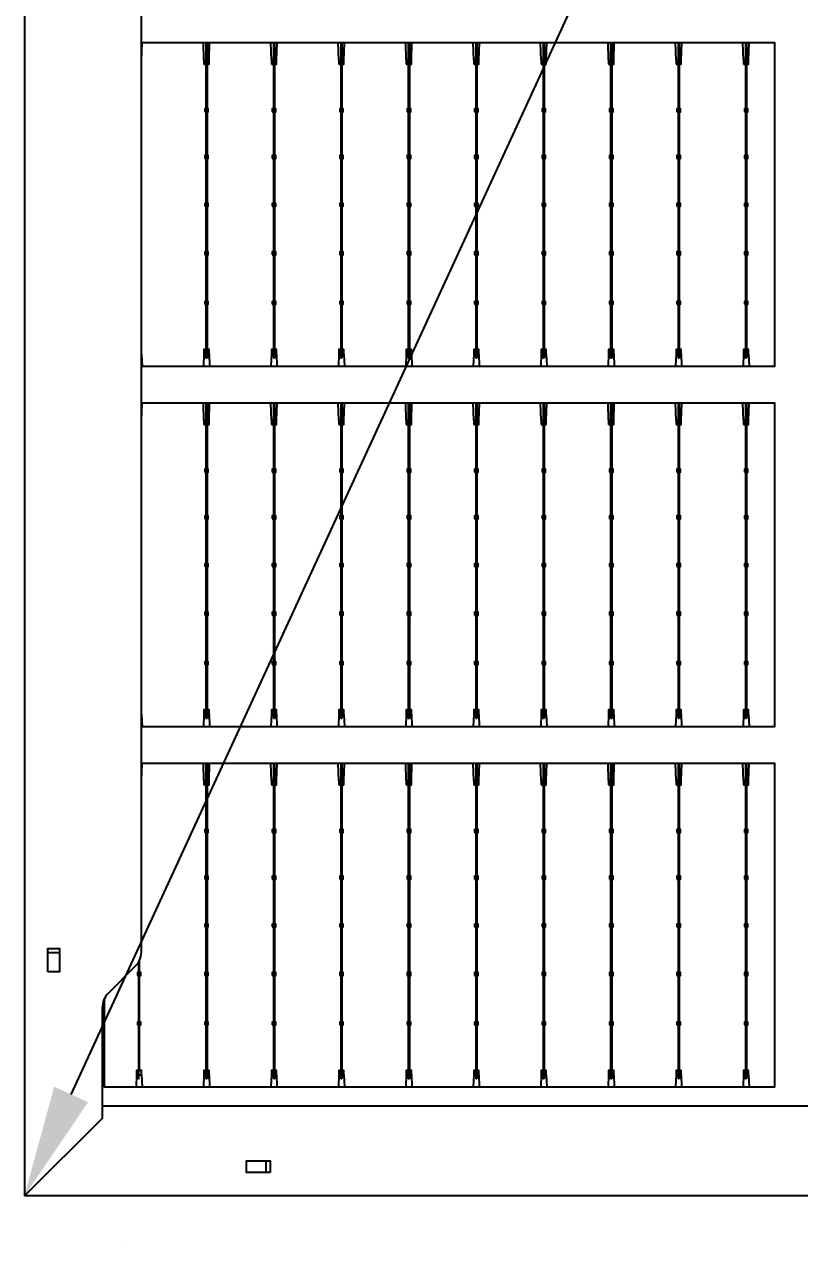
# Model space of a CAD drawing. Header units: millimetres. Extents: x 10297564 to 11610295, y -9287743 to -8409454.
# Drawn here: x 10423427 to 10426200, y -9107772 to -9103410 of the extents above; entities that cross this region are included whole.
import ezdxf

# ---------------------------------------------------------------- set-up
doc = ezdxf.new("R2010")
doc.units = ezdxf.units.MM
doc.header["$LTSCALE"] = 100
doc.layers.add('E1', color=1, linetype='Continuous')
doc.layers.add('Outline', color=5, linetype='Continuous', lineweight=25)
doc.styles.add('HL-S1', font='DotumChe.ttf')
doc.styles.add('MG', font='malgun.ttf')
doc.dimstyles.new('HL-100', dxfattribs={"dimscale": 100, "dimtxt": 3, "dimasz": 4, "dimexe": 2, "dimexo": 2, "dimgap": 1, "dimtad": 1, "dimdec": 0, "dimzin": 0, "dimlunit": 6, "dimtxsty": 'HL-S1', "dimblk": 'DOTSMALL', "dimcen": 4, "dimdle": 2, "dimclrd": 256, "dimclre": 256, "dimclrt": 4, "dimazin": 0, "dimtfac": 1, "dimtdec": 0, "dimtix": 1, "dimtmove": 2, "dimatfit": 3, "dimldrblk": 'DOTSMALL', "dimfxl": 1.5, "dimtolj": 1, "dimtzin": 0, "dimlwd": -1, "dimlwe": -1, "dimarcsym": 0})

# ---------------------------------------------------------------- blocks, each defined once
blk = doc.blocks.new('*D75')
at = {"layer": 'defpoints', "color": 0, "transparency": 16777216}
for p in [(10439230.2, -9073249.8), (10439230.2, -9073249.8), (10423426.7, -9107604.7)]:
    blk.add_point(p, dxfattribs=at)
at = {"layer": 'E1', "color": 1, "transparency": 16777216}
for p, q in [((10439593.6, -9073417), (10439593.6, -9073417)), ((10423593.8, -9107241.3), (10439063, -9073613.2)), ((10423790.1, -9107771.8), (10423790.1, -9107771.8))]:
    blk.add_line(p, q, dxfattribs=at)
for points in [[(10439002.4, -9073585.4), (10439123.6, -9073641.1), (10439230.2, -9073249.8)], [(10423533.3, -9107213.4), (10423654.4, -9107269.1), (10423426.7, -9107604.7)]]:
    blk.add_solid(points, dxfattribs=at)
at = {"layer": 'E1', "color": 7, "transparency": 16777216, "insert": (10430911.1, -9090235.3), "char_height": 500, "attachment_point": 5, "rotation": 65.2972, "style": 'MG'}
blk.add_mtext('\\A1;2711.1', dxfattribs=at)
blk = doc.blocks.new('_DotSmall')
at = {"color": 0, "linetype": 'ByBlock', "const_width": 0.5}
blk.add_lwpolyline([(-0.0625, 0, 1), (0.0625, 0, 1)], format="xyb", close=True, dxfattribs=at)

msp = doc.modelspace()

# ---------------------------------------------------------------- hatches: boundary and pattern name
at = {"true_color": 0x939598}
h = msp.add_hatch(color=252, dxfattribs=at)
h.dxf.hatch_style = 1
h.paths.add_polyline_path([(10424080.1, -9103475.9), (10424076.1, -9103475.9), (10424076.1, -9104604.4), (10424080.1, -9104604.4)])
h = msp.add_hatch(color=252, dxfattribs=at)
h.dxf.hatch_style = 1
h.paths.add_polyline_path([(10424321.4, -9103475.9), (10424317.4, -9103475.9), (10424317.4, -9104604.4), (10424321.4, -9104604.4)])
h = msp.add_hatch(color=252, dxfattribs=at)
h.dxf.hatch_style = 1
h.paths.add_polyline_path([(10424562.7, -9103475.9), (10424558.7, -9103475.9), (10424558.7, -9104604.4), (10424562.7, -9104604.4)])
h = msp.add_hatch(color=252, dxfattribs=at)
h.dxf.hatch_style = 1
h.paths.add_polyline_path([(10424804.1, -9103475.9), (10424800, -9103475.9), (10424800, -9104604.4), (10424804.1, -9104604.4)])
h = msp.add_hatch(color=252, dxfattribs=at)
h.dxf.hatch_style = 1
h.paths.add_polyline_path([(10425045.4, -9103475.9), (10425041.3, -9103475.9), (10425041.3, -9104604.4), (10425045.4, -9104604.4)])
h = msp.add_hatch(color=252, dxfattribs=at)
h.dxf.hatch_style = 1
h.paths.add_polyline_path([(10425286.7, -9103475.9), (10425282.6, -9103475.9), (10425282.6, -9104604.4), (10425286.7, -9104604.4)])
h = msp.add_hatch(color=252, dxfattribs=at)
h.dxf.hatch_style = 1
h.paths.add_polyline_path([(10425528, -9103475.9), (10425523.9, -9103475.9), (10425523.9, -9104604.4), (10425528, -9104604.4)])
h = msp.add_hatch(color=252, dxfattribs=at)
h.dxf.hatch_style = 1
h.paths.add_polyline_path([(10425769.3, -9103475.9), (10425765.2, -9103475.9), (10425765.2, -9104604.4), (10425769.3, -9104604.4)])
h = msp.add_hatch(color=252, dxfattribs=at)
h.dxf.hatch_style = 1
h.paths.add_polyline_path([(10426010.6, -9103475.9), (10426006.5, -9103475.9), (10426006.5, -9104604.4), (10426010.6, -9104604.4)])
h = msp.add_hatch(color=252, dxfattribs=at)
h.dxf.hatch_style = 1
h.paths.add_polyline_path([(10424080.1, -9104766.1), (10424076.1, -9104766.1), (10424076.1, -9105894.6), (10424080.1, -9105894.6)])
h = msp.add_hatch(color=252, dxfattribs=at)
h.dxf.hatch_style = 1
h.paths.add_polyline_path([(10424321.4, -9104766.1), (10424317.4, -9104766.1), (10424317.4, -9105894.6), (10424321.4, -9105894.6)])
h = msp.add_hatch(color=252, dxfattribs=at)
h.dxf.hatch_style = 1
h.paths.add_polyline_path([(10424562.7, -9104766.1), (10424558.7, -9104766.1), (10424558.7, -9105894.6), (10424562.7, -9105894.6)])
h = msp.add_hatch(color=252, dxfattribs=at)
h.dxf.hatch_style = 1
h.paths.add_polyline_path([(10424804.1, -9104766.1), (10424800, -9104766.1), (10424800, -9105894.6), (10424804.1, -9105894.6)])
h = msp.add_hatch(color=252, dxfattribs=at)
h.dxf.hatch_style = 1
h.paths.add_polyline_path([(10425045.4, -9104766.1), (10425041.3, -9104766.1), (10425041.3, -9105894.6), (10425045.4, -9105894.6)])
h = msp.add_hatch(color=252, dxfattribs=at)
h.dxf.hatch_style = 1
h.paths.add_polyline_path([(10425286.7, -9104766.1), (10425282.6, -9104766.1), (10425282.6, -9105894.6), (10425286.7, -9105894.6)])
h = msp.add_hatch(color=252, dxfattribs=at)
h.dxf.hatch_style = 1
h.paths.add_polyline_path([(10425528, -9104766.1), (10425523.9, -9104766.1), (10425523.9, -9105894.6), (10425528, -9105894.6)])
h = msp.add_hatch(color=252, dxfattribs=at)
h.dxf.hatch_style = 1
h.paths.add_polyline_path([(10425769.3, -9104766.1), (10425765.2, -9104766.1), (10425765.2, -9105894.6), (10425769.3, -9105894.6)])
h = msp.add_hatch(color=252, dxfattribs=at)
h.dxf.hatch_style = 1
h.paths.add_polyline_path([(10426010.6, -9104766.1), (10426006.5, -9104766.1), (10426006.5, -9105894.6), (10426010.6, -9105894.6)])
h = msp.add_hatch(color=252, dxfattribs=at)
h.dxf.hatch_style = 1
h.paths.add_polyline_path([(10424080.1, -9106056.4), (10424076.1, -9106056.4), (10424076.1, -9107184.9), (10424080.1, -9107184.9)])
h = msp.add_hatch(color=252, dxfattribs=at)
h.dxf.hatch_style = 1
h.paths.add_polyline_path([(10424321.4, -9106056.4), (10424317.4, -9106056.4), (10424317.4, -9107184.9), (10424321.4, -9107184.9)])
h = msp.add_hatch(color=252, dxfattribs=at)
h.dxf.hatch_style = 1
h.paths.add_polyline_path([(10424562.7, -9106056.4), (10424558.7, -9106056.4), (10424558.7, -9107184.9), (10424562.7, -9107184.9)])
h = msp.add_hatch(color=252, dxfattribs=at)
h.dxf.hatch_style = 1
h.paths.add_polyline_path([(10424804.1, -9106056.4), (10424800, -9106056.4), (10424800, -9107184.9), (10424804.1, -9107184.9)])
h = msp.add_hatch(color=252, dxfattribs=at)
h.dxf.hatch_style = 1
h.paths.add_polyline_path([(10425045.4, -9106056.4), (10425041.3, -9106056.4), (10425041.3, -9107184.9), (10425045.4, -9107184.9)])
h = msp.add_hatch(color=252, dxfattribs=at)
h.dxf.hatch_style = 1
h.paths.add_polyline_path([(10425286.7, -9106056.4), (10425282.6, -9106056.4), (10425282.6, -9107184.9), (10425286.7, -9107184.9)])
h = msp.add_hatch(color=252, dxfattribs=at)
h.dxf.hatch_style = 1
h.paths.add_polyline_path([(10425528, -9106056.4), (10425523.9, -9106056.4), (10425523.9, -9107184.9), (10425528, -9107184.9)])
h = msp.add_hatch(color=252, dxfattribs=at)
h.dxf.hatch_style = 1
h.paths.add_polyline_path([(10425769.3, -9106056.4), (10425765.2, -9106056.4), (10425765.2, -9107184.9), (10425769.3, -9107184.9)])
h = msp.add_hatch(color=252, dxfattribs=at)
h.dxf.hatch_style = 1
h.paths.add_polyline_path([(10426010.6, -9106056.4), (10426006.5, -9106056.4), (10426006.5, -9107184.9), (10426010.6, -9107184.9)])
h = msp.add_hatch(color=252, dxfattribs=at)
h.dxf.hatch_style = 1
edge = h.paths.add_edge_path()
edge.add_arc((10423775.4, -9106731.9), 69.7, 328.3993, 335.4668)
edge.add_line((10423838.8, -9106760.8), (10423838.8, -9107184.9))
edge.add_line((10423838.8, -9107184.9), (10423834.8, -9107184.9))
edge.add_line((10423834.8, -9107184.9), (10423834.8, -9106768.4))

# ---------------------------------------------------------------- linework, layer by layer
for p, q in [((10423426.7, -9073235.9), (10423426.7, -9107604.7)), ((10423845.1, -9106731.9), (10423845.1, -9074108.7)), ((10423845.9, -9103536.2), (10423847.8, -9103475.9)), ((10424069, -9103536.2), (10424067.1, -9103475.9)), ((10424076.1, -9103475.9), (10424076.1, -9104604.4)), ((10424080.1, -9103475.9), (10424080.1, -9104604.4)), ((10424087.2, -9103536.2), (10424089.1, -9103475.9)), ((10424310.4, -9103536.2), (10424308.4, -9103475.9)), ((10424317.4, -9103475.9), (10424317.4, -9104604.4)), ((10424321.4, -9103475.9), (10424321.4, -9104604.4)), ((10424328.5, -9103536.2), (10424330.5, -9103475.9)), ((10424551.7, -9103536.2), (10424549.7, -9103475.9)), ((10424558.7, -9103475.9), (10424558.7, -9104604.4)), ((10424562.7, -9103475.9), (10424562.7, -9104604.4)), ((10424569.8, -9103536.2), (10424571.8, -9103475.9)), ((10424793, -9103536.2), (10424791, -9103475.9)), ((10424800, -9103475.9), (10424800, -9104604.4)), ((10424804.1, -9103475.9), (10424804.1, -9104604.4)), ((10424811.1, -9103536.2), (10424813.1, -9103475.9)), ((10425034.3, -9103536.2), (10425032.3, -9103475.9)), ((10425041.3, -9103475.9), (10425041.3, -9104604.4)), ((10425045.4, -9103475.9), (10425045.4, -9104604.4)), ((10425052.4, -9103536.2), (10425054.4, -9103475.9)), ((10425275.6, -9103536.2), (10425273.6, -9103475.9)), ((10425282.6, -9103475.9), (10425282.6, -9104604.4)), ((10425286.7, -9103475.9), (10425286.7, -9104604.4)), ((10425293.7, -9103536.2), (10425295.7, -9103475.9)), ((10425516.9, -9103536.2), (10425514.9, -9103475.9)), ((10425523.9, -9103475.9), (10425523.9, -9104604.4)), ((10425528, -9103475.9), (10425528, -9104604.4)), ((10425535, -9103536.2), (10425537, -9103475.9)), ((10425758.2, -9103536.2), (10425756.2, -9103475.9)), ((10425765.2, -9103475.9), (10425765.2, -9104604.4)), ((10425769.3, -9103475.9), (10425769.3, -9104604.4)), ((10425776.3, -9103536.2), (10425778.3, -9103475.9)), ((10425999.5, -9103536.2), (10425997.5, -9103475.9)), ((10426006.5, -9103475.9), (10426006.5, -9104604.4)), ((10426010.6, -9103475.9), (10426010.6, -9104604.4)), ((10426017.6, -9103536.2), (10426019.6, -9103475.9)), ((10424077.7, -9103536.9), (10424077.7, -9103879.2)), ((10424078.5, -9103536.9), (10424078.5, -9103879.2)), ((10424319, -9103536.9), (10424319, -9104050.5)), ((10424319.8, -9103536.9), (10424319.8, -9104050.5)), ((10424560.3, -9103536.9), (10424560.3, -9104050.5)), ((10424561.1, -9103536.9), (10424561.1, -9104050.5)), ((10424801.6, -9103536.9), (10424801.6, -9104050.5)), ((10424802.5, -9103536.9), (10424802.5, -9104050.5)), ((10425042.9, -9103536.9), (10425042.9, -9104050.5)), ((10425043.8, -9103536.9), (10425043.8, -9104050.5)), ((10425284.2, -9103536.9), (10425284.2, -9104050.5)), ((10425285.1, -9103536.9), (10425285.1, -9104050.5)), ((10425525.5, -9103536.9), (10425525.5, -9104050.5)), ((10425526.4, -9103536.9), (10425526.4, -9104050.5)), ((10425766.8, -9103536.9), (10425766.8, -9104050.5)), ((10425767.7, -9103536.9), (10425767.7, -9104050.5)), ((10426008.1, -9103536.9), (10426008.1, -9104050.5)), ((10426009, -9103536.9), (10426009, -9104050.5)), ((10424077.7, -9103889.7), (10424077.7, -9104050.5)), ((10424078.5, -9103889.7), (10424078.5, -9104050.5)), ((10424077.7, -9104060.9), (10424077.7, -9104401.4)), ((10424078.5, -9104060.9), (10424078.5, -9104401.4)), ((10424319, -9104060.9), (10424319, -9104401.4)), ((10424319.8, -9104060.9), (10424319.8, -9104401.4)), ((10424560.3, -9104060.9), (10424560.3, -9104401.4)), ((10424561.1, -9104060.9), (10424561.1, -9104401.4)), ((10424801.6, -9104060.9), (10424801.6, -9104401.4)), ((10424802.5, -9104060.9), (10424802.5, -9104401.4)), ((10425042.9, -9104060.9), (10425042.9, -9104401.4)), ((10425043.8, -9104060.9), (10425043.8, -9104401.4)), ((10425284.2, -9104060.9), (10425284.2, -9104401.4)), ((10425285.1, -9104060.9), (10425285.1, -9104401.4)), ((10425525.5, -9104060.9), (10425525.5, -9104401.4)), ((10425526.4, -9104060.9), (10425526.4, -9104401.4)), ((10425766.8, -9104060.9), (10425766.8, -9104401.4)), ((10425767.7, -9104060.9), (10425767.7, -9104401.4)), ((10426008.1, -9104060.9), (10426008.1, -9104401.4)), ((10426009, -9104060.9), (10426009, -9104401.4)), ((10424077.7, -9104411.9), (10424077.7, -9104574.4)), ((10424078.5, -9104411.9), (10424078.5, -9104574.4)), ((10424319, -9104411.9), (10424319, -9104574.4)), ((10424319.8, -9104411.9), (10424319.8, -9104574.4)), ((10424560.3, -9104411.9), (10424560.3, -9104574.4)), ((10424561.1, -9104411.9), (10424561.1, -9104574.4)), ((10424801.6, -9104411.9), (10424801.6, -9104574.4)), ((10424802.5, -9104411.9), (10424802.5, -9104574.4)), ((10425042.9, -9104411.9), (10425042.9, -9104574.4)), ((10425043.8, -9104411.9), (10425043.8, -9104574.4)), ((10425284.2, -9104411.9), (10425284.2, -9104574.4)), ((10425285.1, -9104411.9), (10425285.1, -9104574.4)), ((10425525.5, -9104411.9), (10425525.5, -9104574.4)), ((10425526.4, -9104411.9), (10425526.4, -9104574.4)), ((10425766.8, -9104411.9), (10425766.8, -9104574.4)), ((10425767.7, -9104411.9), (10425767.7, -9104574.4)), ((10426008.1, -9104411.9), (10426008.1, -9104574.4)), ((10426009, -9104411.9), (10426009, -9104574.4)), ((10423845.9, -9104590.4), (10423847.6, -9104633.6)), ((10424069, -9104590.4), (10424067.4, -9104633.6)), ((10424087.2, -9104590.4), (10424088.9, -9104633.6)), ((10424310.4, -9104590.4), (10424308.7, -9104633.6)), ((10424328.5, -9104590.4), (10424330.2, -9104633.6)), ((10424551.7, -9104590.4), (10424550, -9104633.6)), ((10424569.8, -9104590.4), (10424571.5, -9104633.6)), ((10424793, -9104590.4), (10424791.3, -9104633.6)), ((10424811.1, -9104590.4), (10424812.8, -9104633.6)), ((10425034.3, -9104590.4), (10425032.6, -9104633.6)), ((10425052.4, -9104590.4), (10425054.1, -9104633.6)), ((10425275.6, -9104590.4), (10425273.9, -9104633.6)), ((10425293.7, -9104590.4), (10425295.4, -9104633.6)), ((10425516.9, -9104590.4), (10425515.2, -9104633.6)), ((10425535, -9104590.4), (10425536.7, -9104633.6)), ((10425758.2, -9104590.4), (10425756.5, -9104633.6)), ((10425776.3, -9104590.4), (10425778, -9104633.6)), ((10425999.5, -9104590.4), (10425997.8, -9104633.6)), ((10426017.6, -9104590.4), (10426019.3, -9104633.6)), ((10424080.1, -9104604.4), (10424076.1, -9104604.4)), ((10424321.4, -9104604.4), (10424317.4, -9104604.4)), ((10424562.7, -9104604.4), (10424558.7, -9104604.4)), ((10424804.1, -9104604.4), (10424800, -9104604.4)), ((10425045.4, -9104604.4), (10425041.3, -9104604.4)), ((10425286.7, -9104604.4), (10425282.6, -9104604.4)), ((10425528, -9104604.4), (10425523.9, -9104604.4)), ((10425769.3, -9104604.4), (10425765.2, -9104604.4)), ((10426010.6, -9104604.4), (10426006.5, -9104604.4)), ((10423845.9, -9104826.4), (10423847.8, -9104766.1)), ((10424069, -9104826.4), (10424067.1, -9104766.1)), ((10424076.1, -9104766.1), (10424076.1, -9105894.6)), ((10424080.1, -9104766.1), (10424080.1, -9105894.6)), ((10424087.2, -9104826.4), (10424089.1, -9104766.1)), ((10424310.4, -9104826.4), (10424308.4, -9104766.1)), ((10424317.4, -9104766.1), (10424317.4, -9105894.6)), ((10424321.4, -9104766.1), (10424321.4, -9105894.6)), ((10424328.5, -9104826.4), (10424330.5, -9104766.1)), ((10424551.7, -9104826.4), (10424549.7, -9104766.1)), ((10424558.7, -9104766.1), (10424558.7, -9105894.6)), ((10424562.7, -9104766.1), (10424562.7, -9105894.6)), ((10424569.8, -9104826.4), (10424571.8, -9104766.1)), ((10424793, -9104826.4), (10424791, -9104766.1)), ((10424800, -9104766.1), (10424800, -9105894.6)), ((10424804.1, -9104766.1), (10424804.1, -9105894.6)), ((10424811.1, -9104826.4), (10424813.1, -9104766.1)), ((10425034.3, -9104826.4), (10425032.3, -9104766.1)), ((10425041.3, -9104766.1), (10425041.3, -9105894.6)), ((10425045.4, -9104766.1), (10425045.4, -9105894.6)), ((10425052.4, -9104826.4), (10425054.4, -9104766.1)), ((10425275.6, -9104826.4), (10425273.6, -9104766.1)), ((10425282.6, -9104766.1), (10425282.6, -9105894.6)), ((10425286.7, -9104766.1), (10425286.7, -9105894.6)), ((10425293.7, -9104826.4), (10425295.7, -9104766.1)), ((10425516.9, -9104826.4), (10425514.9, -9104766.1)), ((10425523.9, -9104766.1), (10425523.9, -9105894.6)), ((10425528, -9104766.1), (10425528, -9105894.6)), ((10425535, -9104826.4), (10425537, -9104766.1)), ((10425758.2, -9104826.4), (10425756.2, -9104766.1)), ((10425765.2, -9104766.1), (10425765.2, -9105894.6)), ((10425769.3, -9104766.1), (10425769.3, -9105894.6)), ((10425776.3, -9104826.4), (10425778.3, -9104766.1)), ((10425999.5, -9104826.4), (10425997.5, -9104766.1)), ((10426006.5, -9104766.1), (10426006.5, -9105894.6)), ((10426010.6, -9104766.1), (10426010.6, -9105894.6)), ((10426017.6, -9104826.4), (10426019.6, -9104766.1)), ((10424077.7, -9104827.1), (10424077.7, -9105169.4)), ((10424078.5, -9104827.1), (10424078.5, -9105169.4)), ((10424319, -9104827.1), (10424319, -9105340.7)), ((10424319.8, -9104827.1), (10424319.8, -9105340.7)), ((10424560.3, -9104827.1), (10424560.3, -9105340.7)), ((10424561.1, -9104827.1), (10424561.1, -9105340.7)), ((10424801.6, -9104827.1), (10424801.6, -9105340.7)), ((10424802.5, -9104827.1), (10424802.5, -9105340.7)), ((10425042.9, -9104827.1), (10425042.9, -9105340.7)), ((10425043.8, -9104827.1), (10425043.8, -9105340.7)), ((10425284.2, -9104827.1), (10425284.2, -9105340.7)), ((10425285.1, -9104827.1), (10425285.1, -9105340.7)), ((10425525.5, -9104827.1), (10425525.5, -9105340.7)), ((10425526.4, -9104827.1), (10425526.4, -9105340.7)), ((10425766.8, -9104827.1), (10425766.8, -9105340.7)), ((10425767.7, -9104827.1), (10425767.7, -9105340.7)), ((10426008.1, -9104827.1), (10426008.1, -9105340.7)), ((10426009, -9104827.1), (10426009, -9105340.7)), ((10424077.7, -9105179.9), (10424077.7, -9105340.7)), ((10424078.5, -9105179.9), (10424078.5, -9105340.7)), ((10424077.7, -9105351.2), (10424077.7, -9105691.6)), ((10424078.5, -9105351.2), (10424078.5, -9105691.6)), ((10424319, -9105351.2), (10424319, -9105691.6)), ((10424319.8, -9105351.2), (10424319.8, -9105691.6)), ((10424560.3, -9105351.2), (10424560.3, -9105691.6)), ((10424561.1, -9105351.2), (10424561.1, -9105691.6)), ((10424801.6, -9105351.2), (10424801.6, -9105691.6)), ((10424802.5, -9105351.2), (10424802.5, -9105691.6)), ((10425042.9, -9105351.2), (10425042.9, -9105691.6)), ((10425043.8, -9105351.2), (10425043.8, -9105691.6)), ((10425284.2, -9105351.2), (10425284.2, -9105691.6)), ((10425285.1, -9105351.2), (10425285.1, -9105691.6)), ((10425525.5, -9105351.2), (10425525.5, -9105691.6)), ((10425526.4, -9105351.2), (10425526.4, -9105691.6)), ((10425766.8, -9105351.2), (10425766.8, -9105691.6)), ((10425767.7, -9105351.2), (10425767.7, -9105691.6)), ((10426008.1, -9105351.2), (10426008.1, -9105691.6)), ((10426009, -9105351.2), (10426009, -9105691.6)), ((10424077.7, -9105702.1), (10424077.7, -9105864.6)), ((10424078.5, -9105702.1), (10424078.5, -9105864.6)), ((10424319, -9105702.1), (10424319, -9105864.6)), ((10424319.8, -9105702.1), (10424319.8, -9105864.6)), ((10424560.3, -9105702.1), (10424560.3, -9105864.6)), ((10424561.1, -9105702.1), (10424561.1, -9105864.6)), ((10424801.6, -9105702.1), (10424801.6, -9105864.6)), ((10424802.5, -9105702.1), (10424802.5, -9105864.6)), ((10425042.9, -9105702.1), (10425042.9, -9105864.6)), ((10425043.8, -9105702.1), (10425043.8, -9105864.6)), ((10425284.2, -9105702.1), (10425284.2, -9105864.6)), ((10425285.1, -9105702.1), (10425285.1, -9105864.6)), ((10425525.5, -9105702.1), (10425525.5, -9105864.6)), ((10425526.4, -9105702.1), (10425526.4, -9105864.6)), ((10425766.8, -9105702.1), (10425766.8, -9105864.6)), ((10425767.7, -9105702.1), (10425767.7, -9105864.6)), ((10426008.1, -9105702.1), (10426008.1, -9105864.6)), ((10426009, -9105702.1), (10426009, -9105864.6)), ((10423845.9, -9105880.6), (10423847.6, -9105923.8)), ((10424069, -9105880.6), (10424067.4, -9105923.8)), ((10424080.1, -9105894.6), (10424076.1, -9105894.6)), ((10424087.2, -9105880.6), (10424088.9, -9105923.8)), ((10424310.4, -9105880.6), (10424308.7, -9105923.8)), ((10424321.4, -9105894.6), (10424317.4, -9105894.6)), ((10424328.5, -9105880.6), (10424330.2, -9105923.8)), ((10424551.7, -9105880.6), (10424550, -9105923.8)), ((10424562.7, -9105894.6), (10424558.7, -9105894.6)), ((10424569.8, -9105880.6), (10424571.5, -9105923.8)), ((10424793, -9105880.6), (10424791.3, -9105923.8)), ((10424804.1, -9105894.6), (10424800, -9105894.6)), ((10424811.1, -9105880.6), (10424812.8, -9105923.8)), ((10425034.3, -9105880.6), (10425032.6, -9105923.8)), ((10425045.4, -9105894.6), (10425041.3, -9105894.6)), ((10425052.4, -9105880.6), (10425054.1, -9105923.8)), ((10425275.6, -9105880.6), (10425273.9, -9105923.8)), ((10425286.7, -9105894.6), (10425282.6, -9105894.6)), ((10425293.7, -9105880.6), (10425295.4, -9105923.8)), ((10425516.9, -9105880.6), (10425515.2, -9105923.8)), ((10425528, -9105894.6), (10425523.9, -9105894.6)), ((10425535, -9105880.6), (10425536.7, -9105923.8)), ((10425758.2, -9105880.6), (10425756.5, -9105923.8)), ((10425769.3, -9105894.6), (10425765.2, -9105894.6)), ((10425776.3, -9105880.6), (10425778, -9105923.8)), ((10425999.5, -9105880.6), (10425997.8, -9105923.8)), ((10426010.6, -9105894.6), (10426006.5, -9105894.6)), ((10426017.6, -9105880.6), (10426019.3, -9105923.8)), ((10423845.9, -9106116.7), (10423847.8, -9106056.4)), ((10424069, -9106116.7), (10424067.1, -9106056.4)), ((10424076.1, -9106056.4), (10424076.1, -9107184.9)), ((10424080.1, -9106056.4), (10424080.1, -9107184.9)), ((10424087.2, -9106116.7), (10424089.1, -9106056.4)), ((10424310.4, -9106116.7), (10424308.4, -9106056.4)), ((10424317.4, -9106056.4), (10424317.4, -9107184.9)), ((10424321.4, -9106056.4), (10424321.4, -9107184.9)), ((10424328.5, -9106116.7), (10424330.5, -9106056.4)), ((10424551.7, -9106116.7), (10424549.7, -9106056.4)), ((10424558.7, -9106056.4), (10424558.7, -9107184.9)), ((10424562.7, -9106056.4), (10424562.7, -9107184.9)), ((10424569.8, -9106116.7), (10424571.8, -9106056.4)), ((10424793, -9106116.7), (10424791, -9106056.4)), ((10424800, -9106056.4), (10424800, -9107184.9)), ((10424804.1, -9106056.4), (10424804.1, -9107184.9)), ((10424811.1, -9106116.7), (10424813.1, -9106056.4)), ((10425034.3, -9106116.7), (10425032.3, -9106056.4)), ((10425041.3, -9106056.4), (10425041.3, -9107184.9)), ((10425045.4, -9106056.4), (10425045.4, -9107184.9)), ((10425052.4, -9106116.7), (10425054.4, -9106056.4)), ((10425275.6, -9106116.7), (10425273.6, -9106056.4)), ((10425282.6, -9106056.4), (10425282.6, -9107184.9)), ((10425286.7, -9106056.4), (10425286.7, -9107184.9)), ((10425293.7, -9106116.7), (10425295.7, -9106056.4)), ((10425516.9, -9106116.7), (10425514.9, -9106056.4)), ((10425523.9, -9106056.4), (10425523.9, -9107184.9)), ((10425528, -9106056.4), (10425528, -9107184.9)), ((10425535, -9106116.7), (10425537, -9106056.4)), ((10425758.2, -9106116.7), (10425756.2, -9106056.4)), ((10425765.2, -9106056.4), (10425765.2, -9107184.9)), ((10425769.3, -9106056.4), (10425769.3, -9107184.9)), ((10425776.3, -9106116.7), (10425778.3, -9106056.4)), ((10425999.5, -9106116.7), (10425997.5, -9106056.4)), ((10426006.5, -9106056.4), (10426006.5, -9107184.9)), ((10426010.6, -9106056.4), (10426010.6, -9107184.9)), ((10426017.6, -9106116.7), (10426019.6, -9106056.4)), ((10424077.7, -9106117.4), (10424077.7, -9106459.7)), ((10424078.5, -9106117.4), (10424078.5, -9106459.7)), ((10424319, -9106117.4), (10424319, -9106631)), ((10424319.8, -9106117.4), (10424319.8, -9106631)), ((10424560.3, -9106117.4), (10424560.3, -9106631)), ((10424561.1, -9106117.4), (10424561.1, -9106631)), ((10424801.6, -9106117.4), (10424801.6, -9106631)), ((10424802.5, -9106117.4), (10424802.5, -9106631)), ((10425042.9, -9106117.4), (10425042.9, -9106631)), ((10425043.8, -9106117.4), (10425043.8, -9106631)), ((10425284.2, -9106117.4), (10425284.2, -9106631)), ((10425285.1, -9106117.4), (10425285.1, -9106631)), ((10425525.5, -9106117.4), (10425525.5, -9106631)), ((10425526.4, -9106117.4), (10425526.4, -9106631)), ((10425766.8, -9106117.4), (10425766.8, -9106631)), ((10425767.7, -9106117.4), (10425767.7, -9106631)), ((10426008.1, -9106117.4), (10426008.1, -9106631)), ((10426009, -9106117.4), (10426009, -9106631)), ((10424077.7, -9106470.1), (10424077.7, -9106631)), ((10424078.5, -9106470.1), (10424078.5, -9106631)), ((10424077.7, -9106641.4), (10424077.7, -9106981.9)), ((10424078.5, -9106641.4), (10424078.5, -9106981.9)), ((10424319, -9106641.4), (10424319, -9106981.9)), ((10424319.8, -9106641.4), (10424319.8, -9106981.9)), ((10424560.3, -9106641.4), (10424560.3, -9106981.9)), ((10424561.1, -9106641.4), (10424561.1, -9106981.9)), ((10424801.6, -9106641.4), (10424801.6, -9106981.9)), ((10424802.5, -9106641.4), (10424802.5, -9106981.9)), ((10425042.9, -9106641.4), (10425042.9, -9106981.9)), ((10425043.8, -9106641.4), (10425043.8, -9106981.9)), ((10425284.2, -9106641.4), (10425284.2, -9106981.9)), ((10425285.1, -9106641.4), (10425285.1, -9106981.9)), ((10425525.5, -9106641.4), (10425525.5, -9106981.9)), ((10425526.4, -9106641.4), (10425526.4, -9106981.9)), ((10425766.8, -9106641.4), (10425766.8, -9106981.9)), ((10425767.7, -9106641.4), (10425767.7, -9106981.9)), ((10426008.1, -9106641.4), (10426008.1, -9106981.9)), ((10426009, -9106641.4), (10426009, -9106981.9)), ((10423510.4, -9106732.9), (10423552.2, -9106732.9)), ((10423834.8, -9106768.4), (10423834.8, -9107184.9)), ((10423836.4, -9106765.7), (10423836.4, -9106805)), ((10423837.2, -9106764.1), (10423837.2, -9106805)), ((10423726.1, -9106879.8), (10423824.7, -9106781.2)), ((10423836.4, -9106815.5), (10423836.4, -9106981.9)), ((10423837.2, -9106815.5), (10423837.2, -9106981.9)), ((10423705.6, -9107325.7), (10423705.6, -9106929.2)), ((10423836.4, -9106992.4), (10423836.4, -9107154.9)), ((10423837.2, -9106992.4), (10423837.2, -9107154.9)), ((10424077.7, -9106992.4), (10424077.7, -9107154.9)), ((10424078.5, -9106992.4), (10424078.5, -9107154.9)), ((10424319, -9106992.4), (10424319, -9107154.9)), ((10424319.8, -9106992.4), (10424319.8, -9107154.9)), ((10424560.3, -9106992.4), (10424560.3, -9107154.9)), ((10424561.1, -9106992.4), (10424561.1, -9107154.9)), ((10424801.6, -9106992.4), (10424801.6, -9107154.9)), ((10424802.5, -9106992.4), (10424802.5, -9107154.9)), ((10425042.9, -9106992.4), (10425042.9, -9107154.9)), ((10425043.8, -9106992.4), (10425043.8, -9107154.9)), ((10425284.2, -9106992.4), (10425284.2, -9107154.9)), ((10425285.1, -9106992.4), (10425285.1, -9107154.9)), ((10425525.5, -9106992.4), (10425525.5, -9107154.9)), ((10425526.4, -9106992.4), (10425526.4, -9107154.9)), ((10425766.8, -9106992.4), (10425766.8, -9107154.9)), ((10425767.7, -9106992.4), (10425767.7, -9107154.9)), ((10426008.1, -9106992.4), (10426008.1, -9107154.9)), ((10426009, -9106992.4), (10426009, -9107154.9)), ((10423827.7, -9107170.9), (10423826.1, -9107214.1)), ((10423838.8, -9107184.9), (10423834.8, -9107184.9)), ((10423845.9, -9107170.9), (10423847.6, -9107214.1)), ((10424069, -9107170.9), (10424067.4, -9107214.1)), ((10424080.1, -9107184.9), (10424076.1, -9107184.9)), ((10424087.2, -9107170.9), (10424088.9, -9107214.1)), ((10424310.4, -9107170.9), (10424308.7, -9107214.1)), ((10424321.4, -9107184.9), (10424317.4, -9107184.9)), ((10424328.5, -9107170.9), (10424330.2, -9107214.1)), ((10424551.7, -9107170.9), (10424550, -9107214.1)), ((10424562.7, -9107184.9), (10424558.7, -9107184.9)), ((10424569.8, -9107170.9), (10424571.5, -9107214.1)), ((10424793, -9107170.9), (10424791.3, -9107214.1)), ((10424804.1, -9107184.9), (10424800, -9107184.9)), ((10424811.1, -9107170.9), (10424812.8, -9107214.1)), ((10425034.3, -9107170.9), (10425032.6, -9107214.1)), ((10425045.4, -9107184.9), (10425041.3, -9107184.9)), ((10425052.4, -9107170.9), (10425054.1, -9107214.1)), ((10425275.6, -9107170.9), (10425273.9, -9107214.1)), ((10425286.7, -9107184.9), (10425282.6, -9107184.9)), ((10425293.7, -9107170.9), (10425295.4, -9107214.1)), ((10425516.9, -9107170.9), (10425515.2, -9107214.1)), ((10425528, -9107184.9), (10425523.9, -9107184.9)), ((10425535, -9107170.9), (10425536.7, -9107214.1)), ((10425758.2, -9107170.9), (10425756.5, -9107214.1)), ((10425769.3, -9107184.9), (10425765.2, -9107184.9)), ((10425776.3, -9107170.9), (10425778, -9107214.1)), ((10425999.5, -9107170.9), (10425997.8, -9107214.1)), ((10426010.6, -9107184.9), (10426006.5, -9107184.9)), ((10426017.6, -9107170.9), (10426019.3, -9107214.1)), ((10423705.6, -9107282.5), (10438951.2, -9107282.5)), ((10423426.7, -9107604.7), (10423705.6, -9107325.7)), ((10423705.6, -9107325.7), (10423426.7, -9107604.7)), ((10424291.5, -9107520.9), (10424291.5, -9107479.1)), ((10423433.6, -9107604.7), (10423426.7, -9107597.7)), ((10439230.2, -9107604.7), (10423426.7, -9107604.7))]:
    msp.add_line(p, q)
at = {"color": 4}
for points in [[(10423845.1, -9103552.2), (10423845.9, -9103552.2), (10423845.9, -9103536.2), (10423845.1, -9103536.2)], [(10423845.1, -9104590.4), (10423845.9, -9104590.4), (10423845.9, -9104574.4), (10423845.1, -9104574.4)], [(10423845.1, -9104842.5), (10423845.9, -9104842.5), (10423845.9, -9104826.4), (10423845.1, -9104826.4)], [(10423845.1, -9105880.6), (10423845.9, -9105880.6), (10423845.9, -9105864.6), (10423845.1, -9105864.6)], [(10423845.1, -9106132.7), (10423845.9, -9106132.7), (10423845.9, -9106116.7), (10423845.1, -9106116.7)]]:
    msp.add_lwpolyline(points, dxfattribs=at)
for points in [[(10424069, -9103552.2), (10424087.2, -9103552.2), (10424087.2, -9103536.2), (10424069, -9103536.2)], [(10424310.4, -9103552.2), (10424328.5, -9103552.2), (10424328.5, -9103536.2), (10424310.4, -9103536.2)], [(10424551.7, -9103552.2), (10424569.8, -9103552.2), (10424569.8, -9103536.2), (10424551.7, -9103536.2)], [(10424793, -9103552.2), (10424811.1, -9103552.2), (10424811.1, -9103536.2), (10424793, -9103536.2)], [(10425034.3, -9103552.2), (10425052.4, -9103552.2), (10425052.4, -9103536.2), (10425034.3, -9103536.2)], [(10425275.6, -9103552.2), (10425293.7, -9103552.2), (10425293.7, -9103536.2), (10425275.6, -9103536.2)], [(10425516.9, -9103552.2), (10425535, -9103552.2), (10425535, -9103536.2), (10425516.9, -9103536.2)], [(10425758.2, -9103552.2), (10425776.3, -9103552.2), (10425776.3, -9103536.2), (10425758.2, -9103536.2)], [(10425999.5, -9103552.2), (10426017.6, -9103552.2), (10426017.6, -9103536.2), (10425999.5, -9103536.2)], [(10424072.2, -9103722.6), (10424084.7, -9103722.6), (10424084.7, -9103712.1), (10424072.2, -9103712.1)], [(10424313.5, -9103722.6), (10424326, -9103722.6), (10424326, -9103712.1), (10424313.5, -9103712.1)], [(10424554.8, -9103722.6), (10424567.4, -9103722.6), (10424567.4, -9103712.1), (10424554.8, -9103712.1)], [(10424796.1, -9103722.6), (10424808.7, -9103722.6), (10424808.7, -9103712.1), (10424796.1, -9103712.1)], [(10425037.4, -9103722.6), (10425050, -9103722.6), (10425050, -9103712.1), (10425037.4, -9103712.1)], [(10425278.7, -9103722.6), (10425291.3, -9103722.6), (10425291.3, -9103712.1), (10425278.7, -9103712.1)], [(10425520, -9103722.6), (10425532.6, -9103722.6), (10425532.6, -9103712.1), (10425520, -9103712.1)], [(10425761.3, -9103722.6), (10425773.9, -9103722.6), (10425773.9, -9103712.1), (10425761.3, -9103712.1)], [(10426002.6, -9103722.6), (10426015.2, -9103722.6), (10426015.2, -9103712.1), (10426002.6, -9103712.1)], [(10424072.2, -9103889.7), (10424084.7, -9103889.7), (10424084.7, -9103879.2), (10424072.2, -9103879.2)], [(10424313.5, -9103889.7), (10424326, -9103889.7), (10424326, -9103879.2), (10424313.5, -9103879.2)], [(10424554.8, -9103889.7), (10424567.4, -9103889.7), (10424567.4, -9103879.2), (10424554.8, -9103879.2)], [(10424796.1, -9103889.7), (10424808.7, -9103889.7), (10424808.7, -9103879.2), (10424796.1, -9103879.2)], [(10425037.4, -9103889.7), (10425050, -9103889.7), (10425050, -9103879.2), (10425037.4, -9103879.2)], [(10425278.7, -9103889.7), (10425291.3, -9103889.7), (10425291.3, -9103879.2), (10425278.7, -9103879.2)], [(10425520, -9103889.7), (10425532.6, -9103889.7), (10425532.6, -9103879.2), (10425520, -9103879.2)], [(10425761.3, -9103889.7), (10425773.9, -9103889.7), (10425773.9, -9103879.2), (10425761.3, -9103879.2)], [(10426002.6, -9103889.7), (10426015.2, -9103889.7), (10426015.2, -9103879.2), (10426002.6, -9103879.2)], [(10424072.2, -9104060.9), (10424084.7, -9104060.9), (10424084.7, -9104050.5), (10424072.2, -9104050.5)], [(10424313.5, -9104060.9), (10424326, -9104060.9), (10424326, -9104050.5), (10424313.5, -9104050.5)], [(10424554.8, -9104060.9), (10424567.4, -9104060.9), (10424567.4, -9104050.5), (10424554.8, -9104050.5)], [(10424796.1, -9104060.9), (10424808.7, -9104060.9), (10424808.7, -9104050.5), (10424796.1, -9104050.5)], [(10425037.4, -9104060.9), (10425050, -9104060.9), (10425050, -9104050.5), (10425037.4, -9104050.5)], [(10425278.7, -9104060.9), (10425291.3, -9104060.9), (10425291.3, -9104050.5), (10425278.7, -9104050.5)], [(10425520, -9104060.9), (10425532.6, -9104060.9), (10425532.6, -9104050.5), (10425520, -9104050.5)], [(10425761.3, -9104060.9), (10425773.9, -9104060.9), (10425773.9, -9104050.5), (10425761.3, -9104050.5)], [(10426002.6, -9104060.9), (10426015.2, -9104060.9), (10426015.2, -9104050.5), (10426002.6, -9104050.5)], [(10424072.2, -9104235), (10424084.7, -9104235), (10424084.7, -9104224.6), (10424072.2, -9104224.6)], [(10424313.5, -9104235), (10424326, -9104235), (10424326, -9104224.6), (10424313.5, -9104224.6)], [(10424554.8, -9104235), (10424567.4, -9104235), (10424567.4, -9104224.6), (10424554.8, -9104224.6)], [(10424796.1, -9104235), (10424808.7, -9104235), (10424808.7, -9104224.6), (10424796.1, -9104224.6)], [(10425037.4, -9104235), (10425050, -9104235), (10425050, -9104224.6), (10425037.4, -9104224.6)], [(10425278.7, -9104235), (10425291.3, -9104235), (10425291.3, -9104224.6), (10425278.7, -9104224.6)], [(10425520, -9104235), (10425532.6, -9104235), (10425532.6, -9104224.6), (10425520, -9104224.6)], [(10425761.3, -9104235), (10425773.9, -9104235), (10425773.9, -9104224.6), (10425761.3, -9104224.6)], [(10426002.6, -9104235), (10426015.2, -9104235), (10426015.2, -9104224.6), (10426002.6, -9104224.6)], [(10424072.2, -9104411.9), (10424084.7, -9104411.9), (10424084.7, -9104401.4), (10424072.2, -9104401.4)], [(10424313.5, -9104411.9), (10424326, -9104411.9), (10424326, -9104401.4), (10424313.5, -9104401.4)], [(10424554.8, -9104411.9), (10424567.4, -9104411.9), (10424567.4, -9104401.4), (10424554.8, -9104401.4)], [(10424796.1, -9104411.9), (10424808.7, -9104411.9), (10424808.7, -9104401.4), (10424796.1, -9104401.4)], [(10425037.4, -9104411.9), (10425050, -9104411.9), (10425050, -9104401.4), (10425037.4, -9104401.4)], [(10425278.7, -9104411.9), (10425291.3, -9104411.9), (10425291.3, -9104401.4), (10425278.7, -9104401.4)], [(10425520, -9104411.9), (10425532.6, -9104411.9), (10425532.6, -9104401.4), (10425520, -9104401.4)], [(10425761.3, -9104411.9), (10425773.9, -9104411.9), (10425773.9, -9104401.4), (10425761.3, -9104401.4)], [(10426002.6, -9104411.9), (10426015.2, -9104411.9), (10426015.2, -9104401.4), (10426002.6, -9104401.4)], [(10424069, -9104590.4), (10424087.2, -9104590.4), (10424087.2, -9104574.4), (10424069, -9104574.4)], [(10424310.4, -9104590.4), (10424328.5, -9104590.4), (10424328.5, -9104574.4), (10424310.4, -9104574.4)], [(10424551.7, -9104590.4), (10424569.8, -9104590.4), (10424569.8, -9104574.4), (10424551.7, -9104574.4)], [(10424793, -9104590.4), (10424811.1, -9104590.4), (10424811.1, -9104574.4), (10424793, -9104574.4)], [(10425034.3, -9104590.4), (10425052.4, -9104590.4), (10425052.4, -9104574.4), (10425034.3, -9104574.4)], [(10425275.6, -9104590.4), (10425293.7, -9104590.4), (10425293.7, -9104574.4), (10425275.6, -9104574.4)], [(10425516.9, -9104590.4), (10425535, -9104590.4), (10425535, -9104574.4), (10425516.9, -9104574.4)], [(10425758.2, -9104590.4), (10425776.3, -9104590.4), (10425776.3, -9104574.4), (10425758.2, -9104574.4)], [(10425999.5, -9104590.4), (10426017.6, -9104590.4), (10426017.6, -9104574.4), (10425999.5, -9104574.4)], [(10424069, -9104842.5), (10424087.2, -9104842.5), (10424087.2, -9104826.4), (10424069, -9104826.4)], [(10424310.4, -9104842.5), (10424328.5, -9104842.5), (10424328.5, -9104826.4), (10424310.4, -9104826.4)], [(10424551.7, -9104842.5), (10424569.8, -9104842.5), (10424569.8, -9104826.4), (10424551.7, -9104826.4)], [(10424793, -9104842.5), (10424811.1, -9104842.5), (10424811.1, -9104826.4), (10424793, -9104826.4)], [(10425034.3, -9104842.5), (10425052.4, -9104842.5), (10425052.4, -9104826.4), (10425034.3, -9104826.4)], [(10425275.6, -9104842.5), (10425293.7, -9104842.5), (10425293.7, -9104826.4), (10425275.6, -9104826.4)], [(10425516.9, -9104842.5), (10425535, -9104842.5), (10425535, -9104826.4), (10425516.9, -9104826.4)], [(10425758.2, -9104842.5), (10425776.3, -9104842.5), (10425776.3, -9104826.4), (10425758.2, -9104826.4)], [(10425999.5, -9104842.5), (10426017.6, -9104842.5), (10426017.6, -9104826.4), (10425999.5, -9104826.4)], [(10424072.2, -9105012.8), (10424084.7, -9105012.8), (10424084.7, -9105002.3), (10424072.2, -9105002.3)], [(10424313.5, -9105012.8), (10424326, -9105012.8), (10424326, -9105002.3), (10424313.5, -9105002.3)], [(10424554.8, -9105012.8), (10424567.4, -9105012.8), (10424567.4, -9105002.3), (10424554.8, -9105002.3)], [(10424796.1, -9105012.8), (10424808.7, -9105012.8), (10424808.7, -9105002.3), (10424796.1, -9105002.3)], [(10425037.4, -9105012.8), (10425050, -9105012.8), (10425050, -9105002.3), (10425037.4, -9105002.3)], [(10425278.7, -9105012.8), (10425291.3, -9105012.8), (10425291.3, -9105002.3), (10425278.7, -9105002.3)], [(10425520, -9105012.8), (10425532.6, -9105012.8), (10425532.6, -9105002.3), (10425520, -9105002.3)], [(10425761.3, -9105012.8), (10425773.9, -9105012.8), (10425773.9, -9105002.3), (10425761.3, -9105002.3)], [(10426002.6, -9105012.8), (10426015.2, -9105012.8), (10426015.2, -9105002.3), (10426002.6, -9105002.3)], [(10424072.2, -9105179.9), (10424084.7, -9105179.9), (10424084.7, -9105169.4), (10424072.2, -9105169.4)], [(10424313.5, -9105179.9), (10424326, -9105179.9), (10424326, -9105169.4), (10424313.5, -9105169.4)], [(10424554.8, -9105179.9), (10424567.4, -9105179.9), (10424567.4, -9105169.4), (10424554.8, -9105169.4)], [(10424796.1, -9105179.9), (10424808.7, -9105179.9), (10424808.7, -9105169.4), (10424796.1, -9105169.4)], [(10425037.4, -9105179.9), (10425050, -9105179.9), (10425050, -9105169.4), (10425037.4, -9105169.4)], [(10425278.7, -9105179.9), (10425291.3, -9105179.9), (10425291.3, -9105169.4), (10425278.7, -9105169.4)], [(10425520, -9105179.9), (10425532.6, -9105179.9), (10425532.6, -9105169.4), (10425520, -9105169.4)], [(10425761.3, -9105179.9), (10425773.9, -9105179.9), (10425773.9, -9105169.4), (10425761.3, -9105169.4)], [(10426002.6, -9105179.9), (10426015.2, -9105179.9), (10426015.2, -9105169.4), (10426002.6, -9105169.4)], [(10424072.2, -9105351.2), (10424084.7, -9105351.2), (10424084.7, -9105340.7), (10424072.2, -9105340.7)], [(10424313.5, -9105351.2), (10424326, -9105351.2), (10424326, -9105340.7), (10424313.5, -9105340.7)], [(10424554.8, -9105351.2), (10424567.4, -9105351.2), (10424567.4, -9105340.7), (10424554.8, -9105340.7)], [(10424796.1, -9105351.2), (10424808.7, -9105351.2), (10424808.7, -9105340.7), (10424796.1, -9105340.7)], [(10425037.4, -9105351.2), (10425050, -9105351.2), (10425050, -9105340.7), (10425037.4, -9105340.7)], [(10425278.7, -9105351.2), (10425291.3, -9105351.2), (10425291.3, -9105340.7), (10425278.7, -9105340.7)], [(10425520, -9105351.2), (10425532.6, -9105351.2), (10425532.6, -9105340.7), (10425520, -9105340.7)], [(10425761.3, -9105351.2), (10425773.9, -9105351.2), (10425773.9, -9105340.7), (10425761.3, -9105340.7)], [(10426002.6, -9105351.2), (10426015.2, -9105351.2), (10426015.2, -9105340.7), (10426002.6, -9105340.7)], [(10424072.2, -9105525.2), (10424084.7, -9105525.2), (10424084.7, -9105514.8), (10424072.2, -9105514.8)], [(10424313.5, -9105525.2), (10424326, -9105525.2), (10424326, -9105514.8), (10424313.5, -9105514.8)], [(10424554.8, -9105525.2), (10424567.4, -9105525.2), (10424567.4, -9105514.8), (10424554.8, -9105514.8)], [(10424796.1, -9105525.2), (10424808.7, -9105525.2), (10424808.7, -9105514.8), (10424796.1, -9105514.8)], [(10425037.4, -9105525.2), (10425050, -9105525.2), (10425050, -9105514.8), (10425037.4, -9105514.8)], [(10425278.7, -9105525.2), (10425291.3, -9105525.2), (10425291.3, -9105514.8), (10425278.7, -9105514.8)], [(10425520, -9105525.2), (10425532.6, -9105525.2), (10425532.6, -9105514.8), (10425520, -9105514.8)], [(10425761.3, -9105525.2), (10425773.9, -9105525.2), (10425773.9, -9105514.8), (10425761.3, -9105514.8)], [(10426002.6, -9105525.2), (10426015.2, -9105525.2), (10426015.2, -9105514.8), (10426002.6, -9105514.8)], [(10424072.2, -9105702.1), (10424084.7, -9105702.1), (10424084.7, -9105691.6), (10424072.2, -9105691.6)], [(10424313.5, -9105702.1), (10424326, -9105702.1), (10424326, -9105691.6), (10424313.5, -9105691.6)], [(10424554.8, -9105702.1), (10424567.4, -9105702.1), (10424567.4, -9105691.6), (10424554.8, -9105691.6)], [(10424796.1, -9105702.1), (10424808.7, -9105702.1), (10424808.7, -9105691.6), (10424796.1, -9105691.6)], [(10425037.4, -9105702.1), (10425050, -9105702.1), (10425050, -9105691.6), (10425037.4, -9105691.6)], [(10425278.7, -9105702.1), (10425291.3, -9105702.1), (10425291.3, -9105691.6), (10425278.7, -9105691.6)], [(10425520, -9105702.1), (10425532.6, -9105702.1), (10425532.6, -9105691.6), (10425520, -9105691.6)], [(10425761.3, -9105702.1), (10425773.9, -9105702.1), (10425773.9, -9105691.6), (10425761.3, -9105691.6)], [(10426002.6, -9105702.1), (10426015.2, -9105702.1), (10426015.2, -9105691.6), (10426002.6, -9105691.6)], [(10424069, -9105880.6), (10424087.2, -9105880.6), (10424087.2, -9105864.6), (10424069, -9105864.6)], [(10424310.4, -9105880.6), (10424328.5, -9105880.6), (10424328.5, -9105864.6), (10424310.4, -9105864.6)], [(10424551.7, -9105880.6), (10424569.8, -9105880.6), (10424569.8, -9105864.6), (10424551.7, -9105864.6)], [(10424793, -9105880.6), (10424811.1, -9105880.6), (10424811.1, -9105864.6), (10424793, -9105864.6)], [(10425034.3, -9105880.6), (10425052.4, -9105880.6), (10425052.4, -9105864.6), (10425034.3, -9105864.6)], [(10425275.6, -9105880.6), (10425293.7, -9105880.6), (10425293.7, -9105864.6), (10425275.6, -9105864.6)], [(10425516.9, -9105880.6), (10425535, -9105880.6), (10425535, -9105864.6), (10425516.9, -9105864.6)], [(10425758.2, -9105880.6), (10425776.3, -9105880.6), (10425776.3, -9105864.6), (10425758.2, -9105864.6)], [(10425999.5, -9105880.6), (10426017.6, -9105880.6), (10426017.6, -9105864.6), (10425999.5, -9105864.6)], [(10424069, -9106132.7), (10424087.2, -9106132.7), (10424087.2, -9106116.7), (10424069, -9106116.7)], [(10424310.4, -9106132.7), (10424328.5, -9106132.7), (10424328.5, -9106116.7), (10424310.4, -9106116.7)], [(10424551.7, -9106132.7), (10424569.8, -9106132.7), (10424569.8, -9106116.7), (10424551.7, -9106116.7)], [(10424793, -9106132.7), (10424811.1, -9106132.7), (10424811.1, -9106116.7), (10424793, -9106116.7)], [(10425034.3, -9106132.7), (10425052.4, -9106132.7), (10425052.4, -9106116.7), (10425034.3, -9106116.7)], [(10425275.6, -9106132.7), (10425293.7, -9106132.7), (10425293.7, -9106116.7), (10425275.6, -9106116.7)], [(10425516.9, -9106132.7), (10425535, -9106132.7), (10425535, -9106116.7), (10425516.9, -9106116.7)], [(10425758.2, -9106132.7), (10425776.3, -9106132.7), (10425776.3, -9106116.7), (10425758.2, -9106116.7)], [(10425999.5, -9106132.7), (10426017.6, -9106132.7), (10426017.6, -9106116.7), (10425999.5, -9106116.7)], [(10424072.2, -9106303), (10424084.7, -9106303), (10424084.7, -9106292.6), (10424072.2, -9106292.6)], [(10424313.5, -9106303), (10424326, -9106303), (10424326, -9106292.6), (10424313.5, -9106292.6)], [(10424554.8, -9106303), (10424567.4, -9106303), (10424567.4, -9106292.6), (10424554.8, -9106292.6)], [(10424796.1, -9106303), (10424808.7, -9106303), (10424808.7, -9106292.6), (10424796.1, -9106292.6)], [(10425037.4, -9106303), (10425050, -9106303), (10425050, -9106292.6), (10425037.4, -9106292.6)], [(10425278.7, -9106303), (10425291.3, -9106303), (10425291.3, -9106292.6), (10425278.7, -9106292.6)], [(10425520, -9106303), (10425532.6, -9106303), (10425532.6, -9106292.6), (10425520, -9106292.6)], [(10425761.3, -9106303), (10425773.9, -9106303), (10425773.9, -9106292.6), (10425761.3, -9106292.6)], [(10426002.6, -9106303), (10426015.2, -9106303), (10426015.2, -9106292.6), (10426002.6, -9106292.6)], [(10424072.2, -9106470.1), (10424084.7, -9106470.1), (10424084.7, -9106459.7), (10424072.2, -9106459.7)], [(10424313.5, -9106470.1), (10424326, -9106470.1), (10424326, -9106459.7), (10424313.5, -9106459.7)], [(10424554.8, -9106470.1), (10424567.4, -9106470.1), (10424567.4, -9106459.7), (10424554.8, -9106459.7)], [(10424796.1, -9106470.1), (10424808.7, -9106470.1), (10424808.7, -9106459.7), (10424796.1, -9106459.7)], [(10425037.4, -9106470.1), (10425050, -9106470.1), (10425050, -9106459.7), (10425037.4, -9106459.7)], [(10425278.7, -9106470.1), (10425291.3, -9106470.1), (10425291.3, -9106459.7), (10425278.7, -9106459.7)], [(10425520, -9106470.1), (10425532.6, -9106470.1), (10425532.6, -9106459.7), (10425520, -9106459.7)], [(10425761.3, -9106470.1), (10425773.9, -9106470.1), (10425773.9, -9106459.7), (10425761.3, -9106459.7)], [(10426002.6, -9106470.1), (10426015.2, -9106470.1), (10426015.2, -9106459.7), (10426002.6, -9106459.7)], [(10424072.2, -9106641.4), (10424084.7, -9106641.4), (10424084.7, -9106631), (10424072.2, -9106631)], [(10424313.5, -9106641.4), (10424326, -9106641.4), (10424326, -9106631), (10424313.5, -9106631)], [(10424554.8, -9106641.4), (10424567.4, -9106641.4), (10424567.4, -9106631), (10424554.8, -9106631)], [(10424796.1, -9106641.4), (10424808.7, -9106641.4), (10424808.7, -9106631), (10424796.1, -9106631)], [(10425037.4, -9106641.4), (10425050, -9106641.4), (10425050, -9106631), (10425037.4, -9106631)], [(10425278.7, -9106641.4), (10425291.3, -9106641.4), (10425291.3, -9106631), (10425278.7, -9106631)], [(10425520, -9106641.4), (10425532.6, -9106641.4), (10425532.6, -9106631), (10425520, -9106631)], [(10425761.3, -9106641.4), (10425773.9, -9106641.4), (10425773.9, -9106631), (10425761.3, -9106631)], [(10426002.6, -9106641.4), (10426015.2, -9106641.4), (10426015.2, -9106631), (10426002.6, -9106631)], [(10423830.9, -9106815.5), (10423843.4, -9106815.5), (10423843.4, -9106805), (10423830.9, -9106805)], [(10424072.2, -9106815.5), (10424084.7, -9106815.5), (10424084.7, -9106805), (10424072.2, -9106805)], [(10424313.5, -9106815.5), (10424326, -9106815.5), (10424326, -9106805), (10424313.5, -9106805)], [(10424554.8, -9106815.5), (10424567.4, -9106815.5), (10424567.4, -9106805), (10424554.8, -9106805)], [(10424796.1, -9106815.5), (10424808.7, -9106815.5), (10424808.7, -9106805), (10424796.1, -9106805)], [(10425037.4, -9106815.5), (10425050, -9106815.5), (10425050, -9106805), (10425037.4, -9106805)], [(10425278.7, -9106815.5), (10425291.3, -9106815.5), (10425291.3, -9106805), (10425278.7, -9106805)], [(10425520, -9106815.5), (10425532.6, -9106815.5), (10425532.6, -9106805), (10425520, -9106805)], [(10425761.3, -9106815.5), (10425773.9, -9106815.5), (10425773.9, -9106805), (10425761.3, -9106805)], [(10426002.6, -9106815.5), (10426015.2, -9106815.5), (10426015.2, -9106805), (10426002.6, -9106805)], [(10423830.9, -9106992.4), (10423843.4, -9106992.4), (10423843.4, -9106981.9), (10423830.9, -9106981.9)], [(10424072.2, -9106992.4), (10424084.7, -9106992.4), (10424084.7, -9106981.9), (10424072.2, -9106981.9)], [(10424313.5, -9106992.4), (10424326, -9106992.4), (10424326, -9106981.9), (10424313.5, -9106981.9)], [(10424554.8, -9106992.4), (10424567.4, -9106992.4), (10424567.4, -9106981.9), (10424554.8, -9106981.9)], [(10424796.1, -9106992.4), (10424808.7, -9106992.4), (10424808.7, -9106981.9), (10424796.1, -9106981.9)], [(10425037.4, -9106992.4), (10425050, -9106992.4), (10425050, -9106981.9), (10425037.4, -9106981.9)], [(10425278.7, -9106992.4), (10425291.3, -9106992.4), (10425291.3, -9106981.9), (10425278.7, -9106981.9)], [(10425520, -9106992.4), (10425532.6, -9106992.4), (10425532.6, -9106981.9), (10425520, -9106981.9)], [(10425761.3, -9106992.4), (10425773.9, -9106992.4), (10425773.9, -9106981.9), (10425761.3, -9106981.9)], [(10426002.6, -9106992.4), (10426015.2, -9106992.4), (10426015.2, -9106981.9), (10426002.6, -9106981.9)], [(10423827.7, -9107170.9), (10423845.9, -9107170.9), (10423845.9, -9107154.9), (10423827.7, -9107154.9)], [(10424069, -9107170.9), (10424087.2, -9107170.9), (10424087.2, -9107154.9), (10424069, -9107154.9)], [(10424310.4, -9107170.9), (10424328.5, -9107170.9), (10424328.5, -9107154.9), (10424310.4, -9107154.9)], [(10424551.7, -9107170.9), (10424569.8, -9107170.9), (10424569.8, -9107154.9), (10424551.7, -9107154.9)], [(10424793, -9107170.9), (10424811.1, -9107170.9), (10424811.1, -9107154.9), (10424793, -9107154.9)], [(10425034.3, -9107170.9), (10425052.4, -9107170.9), (10425052.4, -9107154.9), (10425034.3, -9107154.9)], [(10425275.6, -9107170.9), (10425293.7, -9107170.9), (10425293.7, -9107154.9), (10425275.6, -9107154.9)], [(10425516.9, -9107170.9), (10425535, -9107170.9), (10425535, -9107154.9), (10425516.9, -9107154.9)], [(10425758.2, -9107170.9), (10425776.3, -9107170.9), (10425776.3, -9107154.9), (10425758.2, -9107154.9)], [(10425999.5, -9107170.9), (10426017.6, -9107170.9), (10426017.6, -9107154.9), (10425999.5, -9107154.9)]]:
    msp.add_lwpolyline(points, close=True, dxfattribs=at)
for points in [[(10423510.4, -9106802.6), (10423510.4, -9106718.9), (10423552.2, -9106718.9), (10423552.2, -9106802.6)], [(10424305.5, -9107520.9), (10424221.8, -9107520.9), (10424221.8, -9107479.1), (10424305.5, -9107479.1)]]:
    msp.add_lwpolyline(points, close=True)
for centre, start, end in [((10423775.4, -9106731.9), 315, 0), ((10423775.4, -9106929.2), 135, 180)]:
    msp.add_arc(centre, 69.7, start, end)
at = {"layer": 'Outline'}
for points in [[(10423845.1, -9104633.6), (10426111.7, -9104633.6), (10426111.7, -9103475.9), (10423845.1, -9103475.9)], [(10423845.1, -9105923.8), (10426111.7, -9105923.8), (10426111.7, -9104766.1), (10423845.1, -9104766.1)], [(10423712.6, -9106898.9), (10423712.6, -9107214.1), (10426111.7, -9107214.1), (10426111.7, -9106056.4), (10423845.1, -9106056.4)]]:
    msp.add_lwpolyline(points, dxfattribs=at)

# ---------------------------------------------------------------- dimensions: what is measured, and where the dimension line sits
at = {"layer": 'E1'}
dim = msp.add_aligned_dim(p1=(10423426.7, -9107604.7), p2=(10439230.2, -9073249.8), distance=0, text='2711.1', dimstyle='HL-100', override={"dimscale": 200, "dimtxt": 2.5, "dimasz": 2, "dimtxsty": 'MG', "dimsah": 1, "dimclrd": 1, "dimclre": 1, "dimclrt": 7}, dxfattribs=at)
dim.commit()
dim.dimension.update_dxf_attribs({"geometry": '*D75', "text_midpoint": (10430911.1, -9090235.3)})

doc.saveas('drawing.dxf')
